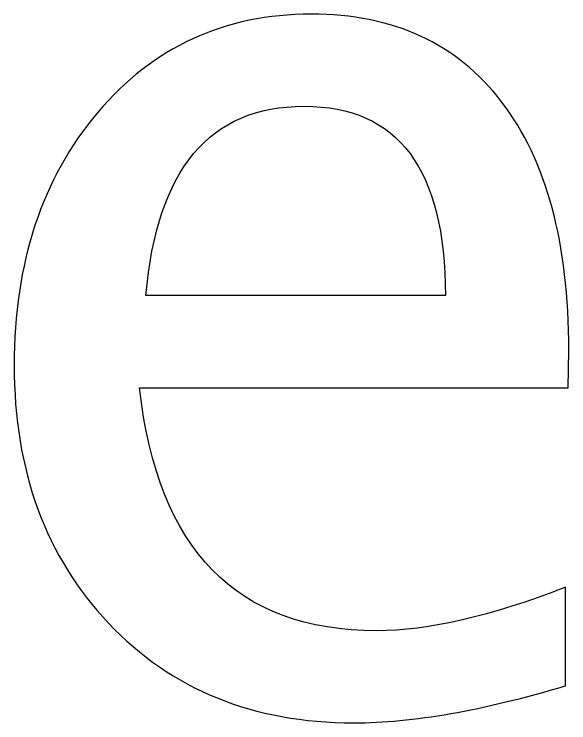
# Model space of a CAD drawing. Header units: centimetres. Extents: x -55 to 43, y -73 to 74.
# Drawn here: x 22.553 to 23.104, y 16.125 to 16.828 of the extents above; entities that cross this region are included whole.
import ezdxf

# ---------------------------------------------------------------- set-up
doc = ezdxf.new("R2010")
doc.units = ezdxf.units.CM
doc.header["$MEASUREMENT"] = 0
doc.layers.add('Layer 1', color=7, linetype='Continuous')

msp = doc.modelspace()

# ---------------------------------------------------------------- linework, layer by layer
at = {"layer": 'Layer 1'}
for points, knots in [([(23.10064, 16.16156), (23.01873, 16.13701), (22.94866, 16.12473), (22.89024, 16.12473), (22.89024, 16.12473), (22.79055, 16.12473), (22.70948, 16.15775), (22.64704, 16.22358), (22.64704, 16.22358), (22.5846, 16.28941), (22.55327, 16.37471), (22.55327, 16.4797), (22.55327, 16.4797), (22.55327, 16.58151), (22.58079, 16.66512), (22.63603, 16.73052), (22.63603, 16.73052), (22.69128, 16.79571), (22.76197, 16.82831), (22.84812, 16.82831), (22.84812, 16.82831), (22.92961, 16.82831), (22.99269, 16.79931), (23.03714, 16.74132), (23.03714, 16.74132), (23.08159, 16.68332), (23.10382, 16.60119), (23.10382, 16.49472), (23.10382, 16.49472), (23.10382, 16.49472), (23.10318, 16.45747), (23.10318, 16.45747), (23.10318, 16.45747), (23.10318, 16.45747), (22.67773, 16.45747), (22.67773, 16.45747), (22.67773, 16.45747), (22.69551, 16.2966), (22.77404, 16.21617), (22.9131, 16.21617), (22.9131, 16.21617), (22.96412, 16.21617), (23.02656, 16.23056), (23.10064, 16.25935), (23.10064, 16.25935), (23.10064, 16.25935), (23.10064, 16.16156), (23.10064, 16.16156)], [0, 0, 0, 0, 0.076923, 0.076923, 0.076923, 0.076923, 0.153846, 0.153846, 0.153846, 0.153846, 0.230769, 0.230769, 0.230769, 0.230769, 0.307692, 0.307692, 0.307692, 0.307692, 0.384615, 0.384615, 0.384615, 0.384615, 0.461538, 0.461538, 0.461538, 0.461538, 0.538462, 0.538462, 0.538462, 0.538462, 0.615385, 0.615385, 0.615385, 0.615385, 0.692308, 0.692308, 0.692308, 0.692308, 0.769231, 0.769231, 0.769231, 0.769231, 0.846154, 0.846154, 0.846154, 0.846154, 1, 1, 1, 1]), ([(22.68408, 16.54891), (22.68408, 16.54891), (22.98126, 16.54891), (22.98126, 16.54891), (22.98126, 16.54891), (22.98126, 16.67422), (22.93448, 16.73687), (22.84114, 16.73687), (22.84114, 16.73687), (22.74716, 16.73687), (22.69488, 16.67422), (22.68408, 16.54891)], [0, 0, 0, 0, 0.25, 0.25, 0.25, 0.25, 0.5, 0.5, 0.5, 0.5, 1, 1, 1, 1])]:
    msp.add_open_spline(points, degree=3, knots=knots, dxfattribs=at)

doc.saveas('drawing.dxf')
